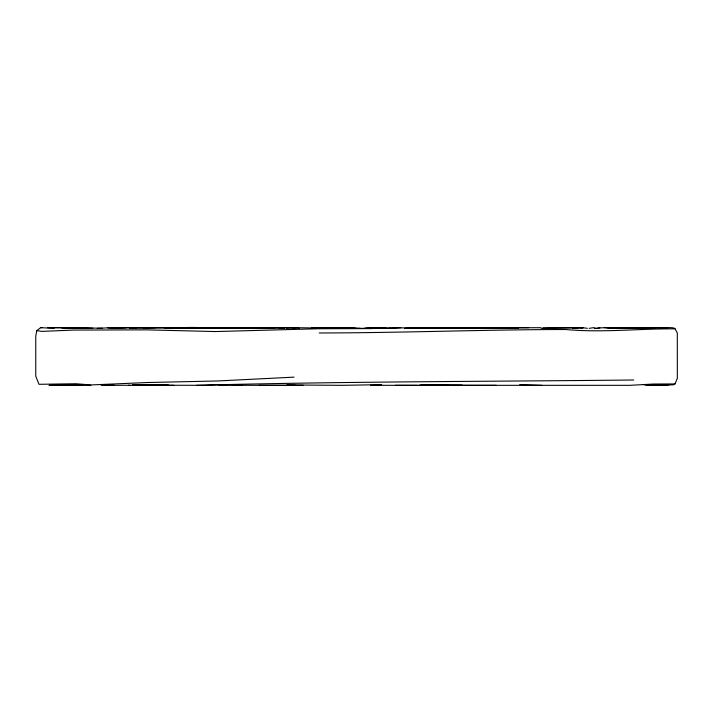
<?xml version="1.0" encoding="UTF-8"?>
<svg xmlns="http://www.w3.org/2000/svg" width="713" height="713" viewBox="0 0 713 713"><rect width="100%" height="100%" fill="white"/><g stroke="black" fill="none" stroke-linecap="round" stroke-linejoin="round"><path stroke-width="1.07" d="M41.978 327.668L40.641 327.668L36.773 330.663L35.748 336.331L35.748 376.161L39.001 384.307L75.89 383.746L91.023 384.94L148.037 382.507L217.527 380.974L294.041 377.141M659.543 385.332L673.544 384.806L674.988 383.942L677.341 378.255L677.305 332.926L674.774 328.372L672.172 327.668L625.613 327.722L637.048 327.677M647.048 328.238L648.652 327.668M440.001 327.864L440.581 327.686L424.146 327.686M581.14 328.47L583.234 327.802L587.405 328.292M477.826 328.292L479.751 327.677L496.515 328.31M313.23 328.319L315.324 327.668L352.748 327.668L360.181 328.372M596.941 328.452L599.9 327.686M279.371 328.274L284.852 327.695L279.523 328.301M312.285 328.247L315.324 327.668M364.236 328.283L368.077 327.668L385.385 328.328M589.17 328.354L593.501 327.668L595.462 328.256M665.051 385.323L667.591 384.931L646.121 385.332M73.1 328.363L77.922 327.677L102.369 328.283M266.742 328.301L271.564 327.677M389.387 328.381L400.795 327.668M166.842 328.39C180.719 327.73 195.576 326.634 209.185 328.443M436.008 328.319L453.869 327.677M367.632 328.31L375.109 327.668L386 328.176M470.099 328.301L475.562 327.837L492.692 328.354M490.232 328.354L513.458 327.686M594.312 328.372L604.196 327.677L613.786 328.31M194.551 328.363L205.451 327.668L227.162 327.713M212.831 328.345L222.697 327.748L228.115 328.381M311.358 328.31L321.955 327.668L337.053 328.328M455.349 327.704L449.805 327.909M129.374 328.345L135.835 327.989M414.797 327.757L407.738 327.918M129.347 327.668L117.431 328.283L107.663 327.713L117.725 327.668L120.836 328.292M572.985 328.337L583.234 327.802M97.262 328.354L111.05 327.668L261.056 327.668L274.353 328.328M286.394 328.212L296.448 327.713M77.236 327.704L63.938 328.247L82.325 327.73M220.807 384.681L204.667 385.314L156.397 385.243M381.731 384.663L341.919 385.323L286.884 384.958M668.438 384.904L651.709 385.305L667.35 385.056L656.869 385.314L664.347 385.323M404.565 328.345L422.087 327.695L528.672 327.677M633.679 380.002C487.933 381.58 342.133 381.455 196.396 385.323M270.878 327.668L266.617 327.704L268.516 327.909M487.229 327.668L443.21 328.337M164.418 328.345L192.831 327.686L198.161 328.363M417.72 328.256L440.75 327.677L469.074 328.337M414.191 328.337L438.923 328.337M541.247 328.328L581.915 327.668M358.71 328.337L390.777 328.345M542.905 327.944L572.45 327.677M319.219 332.98C401.401 332.864 483.521 329.62 565.685 329.513C602.075 332.864 638.429 328.613 674.846 328.853L674.774 328.372M448.112 328.051L472.247 327.668M205.184 327.704L207.207 327.677M646.682 327.784L655.675 327.668L645.978 327.739M282.09 328.016L202.501 327.668M474.252 327.739L484.02 327.686M312.098 327.918L356.206 328.354M607.601 327.757L622.912 327.686M611.709 327.722L627.297 327.722L611.709 327.722L618.536 327.677M645.408 327.668L637.547 327.73L649.4 327.677L621.38 327.695L650.844 327.695M445.277 385.252L418.968 385.323L462.131 385.323M68.368 327.704L52.281 327.668M192.1 327.668L131.548 328.158M490.749 327.686L499.296 327.677M667.733 327.668L644.418 327.695M71.844 385.287L50.026 385.296M102.512 385.323L114.125 385.305M152.457 385.332L157.938 385.323L132.279 384.958L173.883 385.332M155.265 327.668L144.356 327.677L149.195 328.363M40.641 327.668L54.108 328.354M110.052 327.668L126.272 327.677M502.522 327.686L506.453 328.399M604.294 327.704L636.691 327.704M372.043 328.595L319.397 328.729L215.415 331.554L146.227 329.861L73.662 330.074L42.12 331.385L36.773 330.663M71.318 385.323L81.113 385.323L61.416 385.082L83.376 385.305M101.148 385.305L129.819 385.296M218.534 385.323L241.805 385.305M48.974 385.332L90.907 385.314M259.051 385.323L303.159 385.323M370.466 385.314L629.855 385.332L653.384 384.031L674.988 383.942M128.402 385.296L148.34 385.305M627.672 327.677L639.668 327.704M540.819 327.695L503.886 327.811M464.145 327.668L479.635 328.354M496.284 385.332L443.522 385.287L462.487 385.332M646.477 385.323L653.536 385.332M395.341 385.305L417.408 385.323M145.131 385.305L168.678 385.323L141.29 385.198M231.467 385.305L295.476 385.332M428.914 327.695L420.438 327.668L425.26 328.283M283.524 327.668L285.717 327.677M351.313 328.337L321.153 327.677M47.557 327.668L69.517 327.73M64.874 328.408L62.842 327.668L66.969 327.704M170.915 327.668C223.16 329.611 275.405 326.456 327.65 328.354M417.898 327.668L435.59 328.354M498.28 327.668L518.306 328.354M519.768 384.521L541.835 385.332M92.877 328.31L61.568 327.668L64.223 328.31M142.894 327.668L150.416 328.31M577.557 328.337L572.931 327.793L575.944 328.426M221.44 328.345L210.834 327.677L212.875 328.337M643.304 384.583L646.37 385.091M293.613 328.381L292.918 328.203L296.697 327.668L299.228 328.39M62.842 327.668L64.945 328.381M439.912 327.588A314.807 5.348 -0.2 0 1 370.448 328.06M447.702 385.056L420.857 385.323L447.702 385.056"/></g></svg>
